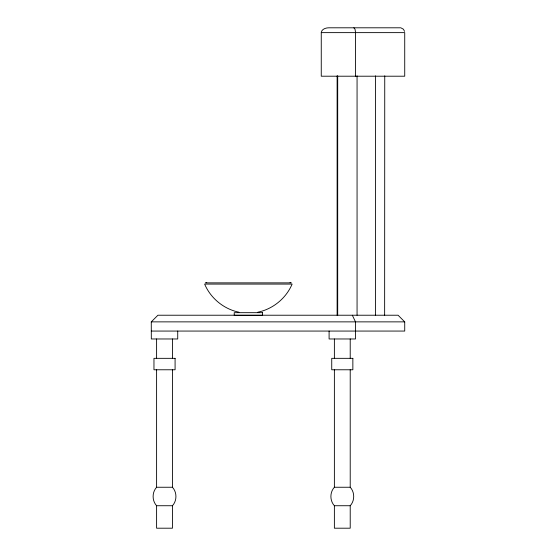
<?xml version="1.0" encoding="UTF-8"?>
<svg xmlns="http://www.w3.org/2000/svg" width="556" height="556" viewBox="0 0 556 556"><rect width="100%" height="100%" fill="white"/><g stroke="black" fill="none" stroke-linecap="round" stroke-linejoin="round"><path stroke-width="0.83" d="M321.257 32.63L404.726 32.63L404.726 76.207L321.257 76.207L321.257 32.63C321.576 29.107 325.781 27.793 328.805 27.8L400.306 27.8M156.604 369.775L156.604 487.251C151.962 492.282 151.962 500.699 156.604 505.731L156.604 528.2L172.443 528.2L172.443 505.731C177.086 500.699 177.086 492.282 172.443 487.251L172.443 369.775M334.378 369.775L334.378 487.251C329.736 492.282 329.736 500.699 334.378 505.731L334.378 528.2L350.217 528.2L350.217 505.731C354.86 500.699 354.86 492.282 350.217 487.251L350.217 369.775M177.725 331.063L177.725 338.972L151.322 338.972L151.274 321.868L157.918 315.224L398.068 315.224L404.726 321.868L404.726 331.063L151.274 331.063M205.324 282.865L291.434 282.865M257.762 312.222C272.947 309.087 286.069 298.35 292.136 284.081L204.622 284.081C210.689 298.35 223.811 309.087 238.99 312.222M290.03 282.698L290.607 282.608M151.274 321.868L404.726 321.868M156.604 487.251L172.443 487.251M334.378 487.251L350.217 487.251M156.604 505.731L172.443 505.731M334.378 505.731L350.217 505.731M206.151 282.608L206.721 282.698M353.866 27.8L355.02 29.218L355.486 31.998L355.499 76.207M400.883 27.842L403.434 29.218L404.58 31.379M352.323 315.224L355.499 321.868L355.499 338.972L329.096 338.972L329.096 331.063M384.745 75.845L384.641 315.224M375.453 75.845L375.453 315.224M357.063 75.845L357.063 315.224M350.217 338.972L350.217 358.335M337.7 75.845L337.7 315.224M337.117 75.845L337.117 315.224M334.378 338.972L334.378 358.335M172.443 338.972L172.443 358.335M156.604 338.972L156.604 358.335M262.536 312.68L234.222 312.68L234.222 315.321L262.536 315.321L262.536 312.68M175.084 358.335L153.963 358.335L153.963 369.775L175.084 369.775L175.084 358.335M352.858 358.335L331.737 358.335L331.737 369.775L352.858 369.775L352.858 358.335"/></g></svg>
